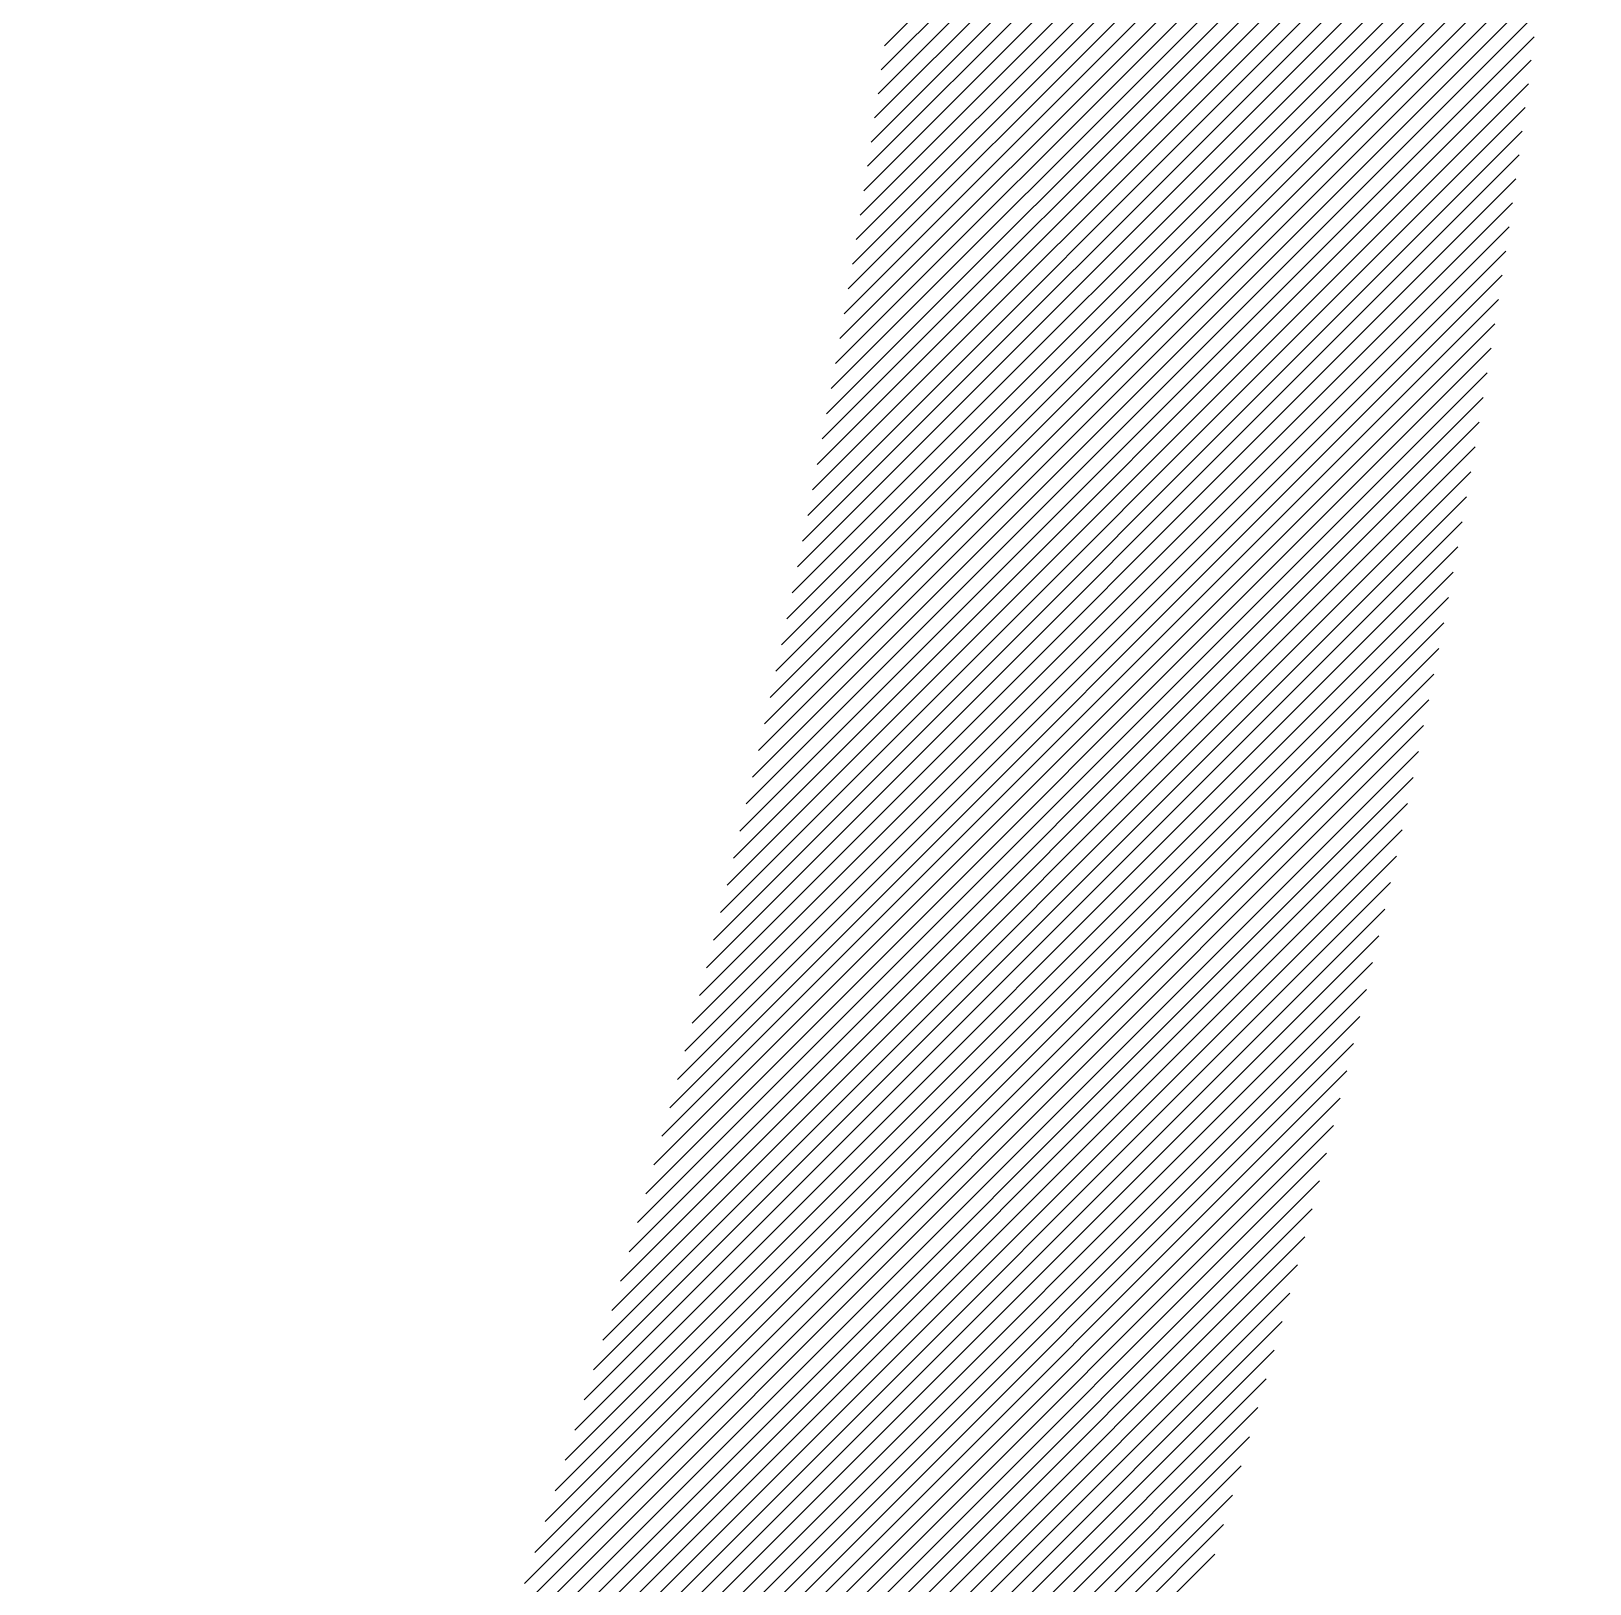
# Model space of a CAD drawing. Header units: inches. Extents: x 21 to 120937, y -15239 to 12027.
# Drawn here: x 41209.10404 to 41209.14606, y 12005.24433 to 12005.28618 of the extents above; entities that cross this region are included whole.
import ezdxf

# ---------------------------------------------------------------- set-up
doc = ezdxf.new("R2010")
doc.units = ezdxf.units.IN
doc.header["$MEASUREMENT"] = 0
doc.layers.add('ONDOCS', color=7, linetype='Continuous', lineweight=0)

# ---------------------------------------------------------------- blocks, each defined once
blk = doc.blocks.new('240A1')
at = {"layer": 'ONDOCS', "color": 7, "linetype": 'Continuous', "lineweight": -3, "ltscale": 100}
for p, q in [((1046107.8372, 286299.7878), (1046108.3201, 286300.2707)), ((1046107.8349, 286299.7714), (1046108.3195, 286300.2559)), ((1046107.8327, 286299.755), (1046108.3188, 286300.2411)), ((1046107.8303, 286299.7385), (1046108.3181, 286300.2263)), ((1046107.8279, 286299.722), (1046108.3174, 286300.2114)), ((1046107.8255, 286299.7054), (1046108.3166, 286300.1965)), ((1046107.823, 286299.6887), (1046108.3158, 286300.1816)), ((1046107.8204, 286299.672), (1046108.315, 286300.1666)), ((1046107.8178, 286299.6552), (1046108.3141, 286300.1516)), ((1046107.8151, 286299.6384), (1046108.3132, 286300.1365)), ((1046107.8123, 286299.6215), (1046108.3122, 286300.1214)), ((1046107.8095, 286299.6045), (1046108.3112, 286300.1063)), ((1046107.8066, 286299.5875), (1046108.3102, 286300.0911)), ((1046107.8036, 286299.5704), (1046108.3091, 286300.0758)), ((1046107.8006, 286299.5532), (1046108.308, 286300.0606)), ((1046107.7975, 286299.536), (1046108.3068, 286300.0452)), ((1046107.7944, 286299.5187), (1046108.3056, 286300.0299)), ((1046107.7911, 286299.5013), (1046108.3043, 286300.0145)), ((1046107.7878, 286299.4839), (1046108.303, 286299.999)), ((1046107.7845, 286299.4664), (1046108.3017, 286299.9836)), ((1046107.781, 286299.4488), (1046108.3003, 286299.968)), ((1046107.7775, 286299.4311), (1046108.2988, 286299.9525)), ((1046107.7739, 286299.4134), (1046108.2974, 286299.9368)), ((1046107.7703, 286299.3956), (1046108.2958, 286299.9212)), ((1046107.7665, 286299.3777), (1046108.2943, 286299.9055)), ((1046107.7627, 286299.3598), (1046108.2926, 286299.8897)), ((1046107.7588, 286299.3417), (1046108.291, 286299.8739)), ((1046107.7549, 286299.3236), (1046108.2893, 286299.858)), ((1046107.7508, 286299.3054), (1046108.2875, 286299.8421)), ((1046107.7467, 286299.2871), (1046108.2857, 286299.8262)), ((1046107.7424, 286299.2688), (1046108.2839, 286299.8102)), ((1046107.7381, 286299.2503), (1046108.282, 286299.7941)), ((1046107.7337, 286299.2318), (1046108.28, 286299.7781)), ((1046107.7293, 286299.2132), (1046108.278, 286299.7619)), ((1046107.7247, 286299.1944), (1046108.2759, 286299.7457)), ((1046107.72, 286299.1756), (1046108.2738, 286299.7295)), ((1046107.7153, 286299.1567), (1046108.2717, 286299.7132)), ((1046107.7104, 286299.1377), (1046108.2695, 286299.6968)), ((1046107.7055, 286299.1187), (1046108.2672, 286299.6804)), ((1046107.7004, 286299.0995), (1046108.2649, 286299.6639)), ((1046107.6953, 286299.0802), (1046108.2625, 286299.6474)), ((1046107.69, 286299.0608), (1046108.2601, 286299.6309)), ((1046107.6847, 286299.0413), (1046108.2576, 286299.6142)), ((1046107.6792, 286299.0217), (1046108.2551, 286299.5976)), ((1046107.6737, 286299.002), (1046108.2525, 286299.5808)), ((1046107.668, 286298.9822), (1046108.2498, 286299.564)), ((1046107.6622, 286298.9623), (1046108.2471, 286299.5472)), ((1046107.6563, 286298.9422), (1046108.2444, 286299.5303)), ((1046107.6503, 286298.9221), (1046108.2415, 286299.5133)), ((1046107.6442, 286298.9018), (1046108.2386, 286299.4963)), ((1046107.6379, 286298.8814), (1046108.2357, 286299.4792)), ((1046107.6315, 286298.8609), (1046108.2327, 286299.462)), ((1046107.625, 286298.8402), (1046108.2296, 286299.4448)), ((1046107.6184, 286298.8195), (1046108.2265, 286299.4276)), ((1046107.6116, 286298.7985), (1046108.2233, 286299.4102)), ((1046107.6047, 286298.7775), (1046108.22, 286299.3928)), ((1046107.5977, 286298.7563), (1046108.2167, 286299.3753)), ((1046107.5905, 286298.735), (1046108.2133, 286299.3578)), ((1046107.5832, 286298.7135), (1046108.2098, 286299.3402)), ((1046107.5757, 286298.6919), (1046108.2063, 286299.3225)), ((1046107.568, 286298.6701), (1046108.2027, 286299.3048)), ((1046107.5603, 286298.6482), (1046108.1991, 286299.287)), ((1046107.5523, 286298.6261), (1046108.1953, 286299.2691)), ((1046107.5442, 286298.6038), (1046108.1915, 286299.2512)), ((1046107.5359, 286298.5814), (1046108.1876, 286299.2331)), ((1046107.5274, 286298.5588), (1046108.1837, 286299.215)), ((1046107.5188, 286298.536), (1046108.1796, 286299.1969)), ((1046107.51, 286298.513), (1046108.1755, 286299.1786)), ((1046107.5009, 286298.4899), (1046108.1713, 286299.1603)), ((1046107.4917, 286298.4665), (1046108.1671, 286299.1419)), ((1046107.4823, 286298.4429), (1046108.1627, 286299.1234)), ((1046107.4727, 286298.4192), (1046108.1583, 286299.1048)), ((1046107.4628, 286298.3952), (1046108.1538, 286299.0862)), ((1046107.4527, 286298.371), (1046108.1492, 286299.0674)), ((1046107.4424, 286298.3465), (1046108.1445, 286299.0486)), ((1046107.4319, 286298.3218), (1046108.1398, 286299.0297)), ((1046107.4211, 286298.2969), (1046108.1349, 286299.0107)), ((1046107.41, 286298.2717), (1046108.13, 286298.9916)), ((1046107.3987, 286298.2462), (1046108.125, 286298.9725)), ((1046107.3871, 286298.2205), (1046108.1198, 286298.9532)), ((1046107.3752, 286298.1945), (1046108.1146, 286298.9339)), ((1046107.363, 286298.1681), (1046108.1093, 286298.9144)), ((1046107.3505, 286298.1415), (1046108.1039, 286298.8949)), ((1046107.3377, 286298.1145), (1046108.0984, 286298.8752)), ((1046107.3245, 286298.0872), (1046108.0928, 286298.8555)), ((1046107.311, 286298.0595), (1046108.0871, 286298.8356)), ((1046107.297, 286298.0314), (1046108.0813, 286298.8157)), ((1046107.2827, 286298.0029), (1046108.0754, 286298.7956)), ((1046107.268, 286297.9741), (1046108.0693, 286298.7754)), ((1046107.2528, 286297.9447), (1046108.0632, 286298.7552))]:
    blk.add_line(p, q, dxfattribs=at)

msp = doc.modelspace()

# ---------------------------------------------------------------- block references
at = {"xscale": 0.03937007874015748, "yscale": 0.03937007874015748, "zscale": 0.03937007874015748}
msp.add_blockref('240A1', (23.779123, 733.640595), dxfattribs=at)

doc.saveas('drawing.dxf')
